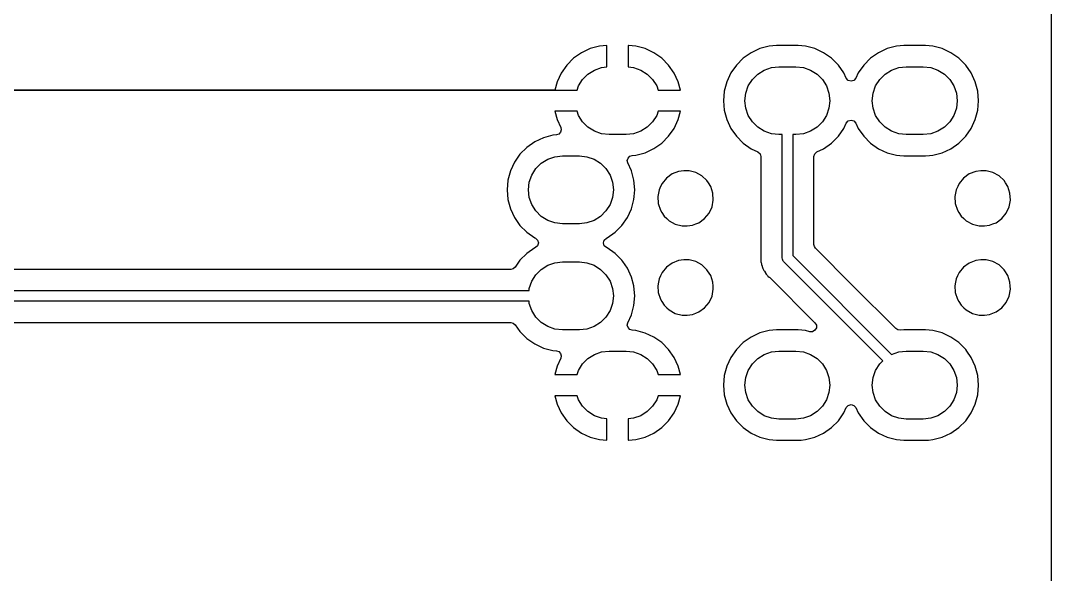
# Model space of a CAD drawing. Extents: x 144.2 to 239.5, y -132.7 to -33.4.
# Drawn here: x 215.24 to 239.52, y -113.78 to -100.73 of the extents above; entities that cross this region are included whole.
import ezdxf

# ---------------------------------------------------------------- set-up
doc = ezdxf.new("R2010")
doc.units = 0
doc.layers.add('BLACK', color=7, linetype='CONTINUOUS')

msp = doc.modelspace()

# ---------------------------------------------------------------- linework, layer by layer
at = {"layer": 'BLACK', "linetype": 'CONTINUOUS'}
for p, q in [((239.519, -43.0745), (239.51, -132.595)), ((228.448, -101.49), (228.261, -101.62)), ((228.654, -101.394), (228.448, -101.49)), ((228.873, -101.335), (228.654, -101.394)), ((229.043, -101.32), (228.873, -101.335)), ((229.05, -101.32), (229.043, -101.32)), ((229.05, -101.826), (229.05, -101.32)), ((229.557, -101.32), (229.55, -101.32)), ((229.55, -101.32), (229.55, -101.826)), ((229.727, -101.335), (229.557, -101.32)), ((229.946, -101.394), (229.727, -101.335)), ((230.152, -101.49), (229.946, -101.394)), ((230.339, -101.62), (230.152, -101.49)), ((232.447, -101.489), (232.261, -101.62)), ((232.654, -101.393), (232.447, -101.489)), ((232.873, -101.334), (232.654, -101.393)), ((233.043, -101.319), (232.873, -101.334)), ((233.557, -101.319), (233.043, -101.319)), ((233.043, -101.319), (233.043, -101.319)), ((233.727, -101.334), (233.557, -101.319)), ((233.557, -101.319), (233.557, -101.319)), ((233.946, -101.393), (233.727, -101.334)), ((234.153, -101.489), (233.946, -101.393)), ((234.339, -101.62), (234.153, -101.489)), ((235.447, -101.489), (235.261, -101.62)), ((235.654, -101.393), (235.447, -101.489)), ((235.873, -101.334), (235.654, -101.393)), ((236.043, -101.319), (235.873, -101.334)), ((236.557, -101.319), (236.043, -101.319)), ((236.043, -101.319), (236.043, -101.319)), ((236.727, -101.334), (236.557, -101.319)), ((236.557, -101.319), (236.557, -101.319)), ((236.946, -101.393), (236.727, -101.334)), ((237.153, -101.489), (236.946, -101.393)), ((237.339, -101.62), (237.153, -101.489)), ((228.261, -101.62), (228.1, -101.781)), ((230.5, -101.781), (230.339, -101.62)), ((232.261, -101.62), (232.1, -101.781)), ((234.5, -101.781), (234.339, -101.62)), ((235.261, -101.62), (235.1, -101.781)), ((237.5, -101.781), (237.339, -101.62)), ((227.97, -101.968), (227.874, -102.174)), ((228.1, -101.781), (227.97, -101.968)), ((228.601, -101.995), (228.753, -101.899)), ((228.753, -101.899), (228.922, -101.84)), ((228.922, -101.84), (229.05, -101.826)), ((229.55, -101.826), (229.678, -101.84)), ((229.678, -101.84), (229.847, -101.899)), ((229.847, -101.899), (229.999, -101.995)), ((230.63, -101.968), (230.5, -101.781)), ((230.726, -102.174), (230.63, -101.968)), ((231.969, -101.967), (231.873, -102.174)), ((232.1, -101.781), (231.969, -101.967)), ((232.601, -101.995), (232.753, -101.899)), ((232.753, -101.899), (232.922, -101.84)), ((232.922, -101.84), (233.1, -101.82)), ((233.1, -101.82), (233.5, -101.82)), ((233.5, -101.82), (233.678, -101.84)), ((233.678, -101.84), (233.847, -101.899)), ((233.847, -101.899), (233.999, -101.995)), ((234.631, -101.967), (234.5, -101.781)), ((234.688, -102.09), (234.631, -101.967)), ((234.969, -101.967), (234.912, -102.09)), ((235.1, -101.781), (234.969, -101.967)), ((235.601, -101.995), (235.753, -101.899)), ((235.753, -101.899), (235.922, -101.84)), ((235.922, -101.84), (236.1, -101.82)), ((236.1, -101.82), (236.5, -101.82)), ((236.5, -101.82), (236.678, -101.84)), ((236.678, -101.84), (236.847, -101.899)), ((236.847, -101.899), (236.999, -101.995)), ((237.631, -101.967), (237.5, -101.781)), ((237.5, -101.781), (237.5, -101.781)), ((237.727, -102.174), (237.631, -101.967)), ((227.874, -102.174), (227.821, -102.37)), ((228.379, -102.273), (228.475, -102.121)), ((228.475, -102.121), (228.601, -101.995)), ((229.999, -101.995), (230.125, -102.121)), ((230.125, -102.121), (230.221, -102.273)), ((230.779, -102.37), (230.726, -102.174)), ((231.873, -102.174), (231.814, -102.393)), ((232.379, -102.273), (232.475, -102.121)), ((232.475, -102.121), (232.601, -101.995)), ((233.999, -101.995), (234.125, -102.121)), ((234.125, -102.121), (234.221, -102.273)), ((234.733, -102.142), (234.688, -102.09)), ((234.8, -102.161), (234.733, -102.142)), ((234.867, -102.142), (234.8, -102.161)), ((234.912, -102.09), (234.867, -102.142)), ((235.379, -102.273), (235.475, -102.121)), ((235.475, -102.121), (235.601, -101.995)), ((236.999, -101.995), (237.125, -102.121)), ((237.125, -102.121), (237.221, -102.273)), ((237.786, -102.393), (237.727, -102.174)), ((154.242, -102.37), (227.821, -102.37)), ((227.821, -102.37), (154.242, -102.37)), ((227.821, -102.37), (228.345, -102.37)), ((227.821, -102.37), (227.821, -102.37)), ((228.345, -102.37), (228.379, -102.273)), ((230.221, -102.273), (230.255, -102.37)), ((230.255, -102.37), (230.779, -102.37)), ((230.779, -102.37), (230.779, -102.37)), ((231.814, -102.393), (231.795, -102.62)), ((232.3, -102.62), (232.32, -102.442)), ((232.32, -102.442), (232.379, -102.273)), ((234.221, -102.273), (234.28, -102.442)), ((234.28, -102.442), (234.3, -102.62)), ((235.3, -102.62), (235.32, -102.442)), ((235.32, -102.442), (235.379, -102.273)), ((237.221, -102.273), (237.28, -102.442)), ((237.28, -102.442), (237.3, -102.62)), ((237.805, -102.62), (237.786, -102.393)), ((231.795, -102.62), (231.814, -102.847)), ((232.32, -102.798), (232.3, -102.62)), ((234.3, -102.62), (234.28, -102.798)), ((235.32, -102.798), (235.3, -102.62)), ((237.3, -102.62), (237.28, -102.798)), ((237.786, -102.847), (237.805, -102.62)), ((228.345, -102.87), (227.821, -102.87)), ((227.821, -102.87), (227.874, -103.066)), ((228.379, -102.967), (228.345, -102.87)), ((230.255, -102.87), (230.221, -102.967)), ((230.779, -102.87), (230.255, -102.87)), ((230.726, -103.066), (230.779, -102.87)), ((231.814, -102.847), (231.873, -103.066)), ((232.379, -102.967), (232.32, -102.798)), ((234.28, -102.798), (234.221, -102.967)), ((235.379, -102.967), (235.32, -102.798)), ((237.28, -102.798), (237.221, -102.967)), ((237.727, -103.066), (237.786, -102.847)), ((227.874, -103.066), (227.96, -103.251)), ((228.475, -103.119), (228.379, -102.967)), ((228.601, -103.245), (228.475, -103.119)), ((230.125, -103.119), (229.999, -103.245)), ((230.221, -102.967), (230.125, -103.119)), ((230.63, -103.272), (230.726, -103.066)), ((231.873, -103.066), (231.969, -103.273)), ((232.475, -103.119), (232.379, -102.967)), ((232.601, -103.245), (232.475, -103.119)), ((234.125, -103.119), (233.999, -103.245)), ((234.221, -102.967), (234.125, -103.119)), ((234.631, -103.273), (234.688, -103.15)), ((234.688, -103.15), (234.733, -103.098)), ((234.733, -103.098), (234.8, -103.079)), ((234.8, -103.079), (234.867, -103.098)), ((234.867, -103.098), (234.912, -103.15)), ((234.912, -103.15), (234.969, -103.273)), ((235.475, -103.119), (235.379, -102.967)), ((235.601, -103.245), (235.475, -103.119)), ((237.125, -103.119), (236.999, -103.245)), ((237.221, -102.967), (237.125, -103.119)), ((237.631, -103.273), (237.727, -103.066)), ((227.773, -103.434), (227.554, -103.493)), ((227.858, -103.427), (227.773, -103.434)), ((227.914, -103.408), (227.858, -103.427)), ((227.955, -103.365), (227.914, -103.408)), ((227.971, -103.309), (227.955, -103.365)), ((227.96, -103.251), (227.971, -103.309)), ((228.753, -103.341), (228.601, -103.245)), ((228.922, -103.4), (228.753, -103.341)), ((229.1, -103.42), (228.922, -103.4)), ((229.5, -103.42), (229.1, -103.42)), ((229.678, -103.4), (229.5, -103.42)), ((229.847, -103.341), (229.678, -103.4)), ((229.999, -103.245), (229.847, -103.341)), ((230.5, -103.459), (230.63, -103.272)), ((231.969, -103.273), (232.1, -103.459)), ((232.753, -103.341), (232.601, -103.245)), ((232.922, -103.4), (232.753, -103.341)), ((233.1, -103.42), (232.922, -103.4)), ((233.175, -103.42), (233.1, -103.42)), ((233.175, -106.32), (233.175, -103.42)), ((233.5, -103.42), (233.425, -103.42)), ((233.425, -103.42), (233.425, -106.268)), ((233.678, -103.4), (233.5, -103.42)), ((233.847, -103.341), (233.678, -103.4)), ((233.999, -103.245), (233.847, -103.341)), ((234.5, -103.459), (234.631, -103.273)), ((234.969, -103.273), (235.1, -103.459)), ((235.753, -103.341), (235.601, -103.245)), ((235.922, -103.4), (235.753, -103.341)), ((236.1, -103.42), (235.922, -103.4)), ((236.5, -103.42), (236.1, -103.42)), ((236.678, -103.4), (236.5, -103.42)), ((236.847, -103.341), (236.678, -103.4)), ((236.999, -103.245), (236.847, -103.341)), ((237.5, -103.459), (237.631, -103.273)), ((227.347, -103.589), (227.161, -103.72)), ((227.554, -103.493), (227.347, -103.589)), ((230.152, -103.75), (230.339, -103.62)), ((230.339, -103.62), (230.5, -103.459)), ((232.1, -103.459), (232.261, -103.62)), ((232.261, -103.62), (232.447, -103.751)), ((234.153, -103.751), (234.339, -103.62)), ((234.339, -103.62), (234.5, -103.459)), ((235.1, -103.459), (235.261, -103.62)), ((235.261, -103.62), (235.447, -103.751)), ((237.153, -103.751), (237.339, -103.62)), ((237.339, -103.62), (237.5, -103.459)), ((227, -103.881), (226.869, -104.067)), ((227.161, -103.72), (227, -103.881)), ((227.822, -103.94), (228, -103.92)), ((228, -103.92), (228.4, -103.92)), ((228.4, -103.92), (228.578, -103.94)), ((229.545, -103.974), (229.586, -103.931)), ((229.586, -103.931), (229.642, -103.913)), ((229.642, -103.913), (229.727, -103.905)), ((229.727, -103.905), (229.946, -103.846)), ((229.946, -103.846), (230.152, -103.75)), ((232.447, -103.751), (232.603, -103.823)), ((232.603, -103.823), (232.655, -103.869)), ((232.655, -103.869), (232.674, -103.936)), ((233.925, -103.936), (233.945, -103.869)), ((233.945, -103.869), (233.997, -103.823)), ((233.997, -103.823), (234.153, -103.751)), ((235.447, -103.751), (235.447, -103.751)), ((235.447, -103.751), (235.447, -103.751)), ((235.447, -103.751), (235.654, -103.847)), ((235.654, -103.847), (235.873, -103.906)), ((235.873, -103.906), (235.952, -103.913)), ((235.952, -103.913), (236.043, -103.92)), ((236.043, -103.92), (236.043, -103.92)), ((236.043, -103.92), (236.557, -103.92)), ((236.557, -103.92), (236.648, -103.913)), ((236.557, -103.92), (236.557, -103.92)), ((236.648, -103.913), (236.727, -103.906)), ((236.727, -103.906), (236.946, -103.847)), ((236.946, -103.847), (237.153, -103.751)), ((226.869, -104.067), (226.773, -104.274)), ((227.375, -104.221), (227.501, -104.095)), ((227.501, -104.095), (227.653, -103.999)), ((227.653, -103.999), (227.822, -103.94)), ((228.578, -103.94), (228.747, -103.999)), ((228.747, -103.999), (228.899, -104.095)), ((228.899, -104.095), (229.025, -104.221)), ((229.529, -104.031), (229.545, -103.974)), ((229.54, -104.088), (229.529, -104.031)), ((229.627, -104.274), (229.54, -104.088)), ((232.674, -103.936), (232.674, -106.237)), ((233.925, -104.879), (233.925, -103.936)), ((226.773, -104.274), (226.714, -104.493)), ((227.22, -104.542), (227.279, -104.373)), ((227.279, -104.373), (227.375, -104.221)), ((229.025, -104.221), (229.121, -104.373)), ((229.121, -104.373), (229.18, -104.542)), ((229.686, -104.493), (229.627, -104.274)), ((230.584, -104.345), (230.451, -104.442)), ((230.737, -104.285), (230.584, -104.345)), ((230.859, -104.269), (230.737, -104.285)), ((230.982, -104.269), (230.859, -104.269)), ((230.859, -104.269), (230.859, -104.269)), ((231.141, -104.31), (230.982, -104.269)), ((230.982, -104.269), (230.982, -104.269)), ((231.285, -104.39), (231.141, -104.31)), ((231.405, -104.502), (231.285, -104.39)), ((237.584, -104.345), (237.451, -104.442)), ((237.737, -104.285), (237.584, -104.345)), ((237.859, -104.269), (237.737, -104.285)), ((237.982, -104.269), (237.859, -104.269)), ((237.859, -104.269), (237.859, -104.269)), ((238.141, -104.31), (237.982, -104.269)), ((237.982, -104.269), (237.982, -104.269)), ((238.285, -104.39), (238.141, -104.31)), ((238.405, -104.502), (238.285, -104.39)), ((226.714, -104.493), (226.695, -104.72)), ((227.2, -104.72), (227.22, -104.542)), ((229.18, -104.542), (229.2, -104.72)), ((229.705, -104.72), (229.686, -104.493)), ((230.312, -104.641), (230.276, -104.717)), ((230.346, -104.569), (230.312, -104.641)), ((230.451, -104.442), (230.346, -104.569)), ((231.439, -104.556), (231.405, -104.502)), ((231.493, -104.641), (231.439, -104.556)), ((231.544, -104.797), (231.493, -104.641)), ((237.312, -104.641), (237.276, -104.717)), ((237.346, -104.569), (237.312, -104.641)), ((237.451, -104.442), (237.346, -104.569)), ((238.439, -104.556), (238.405, -104.502)), ((238.493, -104.641), (238.439, -104.556)), ((238.544, -104.797), (238.493, -104.641)), ((226.695, -104.72), (226.714, -104.947)), ((227.22, -104.898), (227.2, -104.72)), ((227.279, -105.067), (227.22, -104.898)), ((229.18, -104.898), (229.121, -105.067)), ((229.2, -104.72), (229.18, -104.898)), ((229.686, -104.947), (229.692, -104.879)), ((229.692, -104.879), (229.705, -104.72)), ((230.276, -104.72), (230.246, -104.879)), ((230.246, -104.879), (230.256, -105.043)), ((230.276, -104.717), (230.276, -104.72)), ((231.554, -104.961), (231.544, -104.797)), ((233.925, -106.01), (233.925, -104.879)), ((237.276, -104.72), (237.246, -104.879)), ((237.246, -104.879), (237.256, -105.043)), ((237.276, -104.717), (237.276, -104.72)), ((238.554, -104.961), (238.544, -104.797)), ((226.714, -104.947), (226.773, -105.166)), ((227.375, -105.219), (227.279, -105.067)), ((229.121, -105.067), (229.025, -105.219)), ((229.627, -105.166), (229.686, -104.947)), ((230.256, -105.043), (230.256, -105.043)), ((230.256, -105.043), (230.307, -105.199)), ((231.454, -105.271), (231.524, -105.123)), ((231.524, -105.123), (231.554, -104.961)), ((237.256, -105.043), (237.256, -105.043)), ((237.256, -105.043), (237.307, -105.199)), ((238.454, -105.271), (238.524, -105.123)), ((238.524, -105.123), (238.554, -104.961)), ((226.773, -105.166), (226.869, -105.373)), ((226.869, -105.373), (227, -105.559)), ((227.501, -105.345), (227.375, -105.219)), ((227.653, -105.441), (227.501, -105.345)), ((228.899, -105.345), (228.747, -105.441)), ((229.025, -105.219), (228.899, -105.345)), ((229.4, -105.559), (229.531, -105.373)), ((229.531, -105.373), (229.627, -105.166)), ((230.307, -105.199), (230.341, -105.253)), ((230.341, -105.253), (230.395, -105.338)), ((230.395, -105.338), (230.459, -105.398)), ((231.349, -105.398), (231.454, -105.271)), ((237.307, -105.199), (237.341, -105.253)), ((237.341, -105.253), (237.395, -105.338)), ((237.395, -105.338), (237.459, -105.398)), ((238.349, -105.398), (238.454, -105.271)), ((227, -105.559), (227.161, -105.72)), ((227.822, -105.5), (227.653, -105.441)), ((228, -105.52), (227.822, -105.5)), ((228.4, -105.52), (228, -105.52)), ((228.578, -105.5), (228.4, -105.52)), ((228.747, -105.441), (228.578, -105.5)), ((229.239, -105.72), (229.4, -105.559)), ((230.459, -105.398), (230.515, -105.45)), ((230.515, -105.45), (230.659, -105.53)), ((230.659, -105.53), (230.659, -105.53)), ((230.659, -105.53), (230.818, -105.57)), ((230.818, -105.57), (230.818, -105.57)), ((230.818, -105.57), (230.941, -105.57)), ((230.941, -105.57), (231.063, -105.555)), ((230.941, -105.57), (230.941, -105.57)), ((231.063, -105.555), (231.139, -105.525)), ((231.139, -105.525), (231.216, -105.495)), ((231.216, -105.495), (231.349, -105.398)), ((237.459, -105.398), (237.515, -105.45)), ((237.515, -105.45), (237.659, -105.53)), ((237.659, -105.53), (237.659, -105.53)), ((237.659, -105.53), (237.818, -105.57)), ((237.818, -105.57), (237.818, -105.57)), ((237.818, -105.57), (237.941, -105.57)), ((237.941, -105.57), (238.063, -105.555)), ((237.941, -105.57), (237.941, -105.57)), ((238.063, -105.555), (238.139, -105.525)), ((238.139, -105.525), (238.216, -105.495)), ((238.216, -105.495), (238.349, -105.398)), ((227.161, -105.72), (227.347, -105.851)), ((227.347, -105.851), (227.362, -105.858)), ((227.362, -105.858), (227.415, -105.903)), ((228.985, -105.903), (229.038, -105.858)), ((229.038, -105.858), (229.053, -105.851)), ((229.053, -105.851), (229.239, -105.72)), ((227.347, -106.089), (227.161, -106.22)), ((227.362, -106.082), (227.347, -106.089)), ((227.415, -106.037), (227.362, -106.082)), ((227.415, -105.903), (227.434, -105.97)), ((227.434, -105.97), (227.415, -106.037)), ((228.966, -105.97), (228.985, -105.903)), ((228.985, -106.037), (228.966, -105.97)), ((229.038, -106.082), (228.985, -106.037)), ((229.053, -106.089), (229.038, -106.082)), ((229.239, -106.22), (229.053, -106.089)), ((229.053, -106.089), (229.053, -106.089)), ((233.935, -106.057), (233.925, -106.01)), ((233.962, -106.097), (233.935, -106.057)), ((234.843, -106.979), (233.962, -106.097)), ((227.161, -106.22), (227, -106.381)), ((229.4, -106.381), (229.239, -106.22)), ((232.674, -106.237), (232.672, -106.258)), ((232.672, -106.258), (232.674, -106.328)), ((232.674, -106.328), (232.674, -106.332)), ((232.674, -106.332), (232.674, -106.359)), ((232.674, -106.359), (232.675, -106.363)), ((233.184, -106.35), (233.175, -106.32)), ((233.19, -106.38), (233.184, -106.35)), ((233.425, -106.268), (235.755, -108.598)), ((226.786, -106.594), (154.991, -106.594)), ((226.843, -106.58), (226.786, -106.594)), ((226.887, -106.542), (226.843, -106.58)), ((227, -106.381), (226.887, -106.542)), ((227.375, -106.721), (227.501, -106.595)), ((227.501, -106.595), (227.653, -106.499)), ((227.653, -106.499), (227.822, -106.44)), ((227.822, -106.44), (228, -106.42)), ((228, -106.42), (228.4, -106.42)), ((228.4, -106.42), (228.578, -106.44)), ((228.578, -106.44), (228.747, -106.499)), ((228.747, -106.499), (228.899, -106.595)), ((228.899, -106.595), (229.025, -106.721)), ((229.421, -106.41), (229.4, -106.381)), ((229.531, -106.567), (229.421, -106.41)), ((229.627, -106.774), (229.531, -106.567)), ((230.451, -106.542), (230.346, -106.669)), ((230.584, -106.445), (230.451, -106.542)), ((230.737, -106.385), (230.584, -106.445)), ((230.859, -106.37), (230.737, -106.385)), ((230.982, -106.37), (230.859, -106.37)), ((230.859, -106.37), (230.859, -106.37)), ((231.141, -106.41), (230.982, -106.37)), ((230.982, -106.37), (230.982, -106.37)), ((231.285, -106.49), (231.141, -106.41)), ((231.405, -106.602), (231.285, -106.49)), ((231.421, -106.628), (231.405, -106.602)), ((232.675, -106.363), (232.676, -106.375)), ((232.676, -106.375), (232.677, -106.419)), ((232.677, -106.419), (232.683, -106.438)), ((232.683, -106.438), (232.687, -106.457)), ((232.687, -106.457), (232.689, -106.477)), ((232.689, -106.477), (232.705, -106.517)), ((232.705, -106.517), (232.709, -106.528)), ((232.709, -106.528), (232.721, -106.57)), ((232.721, -106.57), (232.732, -106.588)), ((232.732, -106.588), (232.74, -106.605)), ((233.194, -106.385), (233.19, -106.38)), ((233.195, -106.388), (233.194, -106.385)), ((233.198, -106.391), (233.195, -106.388)), ((233.212, -106.408), (233.198, -106.391)), ((235.549, -108.746), (233.212, -106.408)), ((237.451, -106.542), (237.346, -106.669)), ((237.584, -106.445), (237.451, -106.542)), ((237.737, -106.385), (237.584, -106.445)), ((237.859, -106.37), (237.737, -106.385)), ((237.982, -106.37), (237.859, -106.37)), ((237.859, -106.37), (237.859, -106.37)), ((238.141, -106.41), (237.982, -106.37)), ((237.982, -106.37), (237.982, -106.37)), ((238.285, -106.49), (238.141, -106.41)), ((238.405, -106.602), (238.285, -106.49)), ((238.421, -106.628), (238.405, -106.602)), ((227.279, -106.873), (227.375, -106.721)), ((229.025, -106.721), (229.121, -106.873)), ((229.682, -106.979), (229.627, -106.774)), ((230.276, -106.817), (230.261, -106.897)), ((230.309, -106.749), (230.276, -106.817)), ((230.346, -106.669), (230.309, -106.749)), ((231.493, -106.741), (231.421, -106.628)), ((231.544, -106.897), (231.493, -106.741)), ((232.74, -106.605), (232.748, -106.624)), ((232.748, -106.624), (232.758, -106.638)), ((232.758, -106.638), (232.773, -106.659)), ((232.773, -106.659), (232.78, -106.669)), ((232.78, -106.669), (232.802, -106.706)), ((232.802, -106.706), (232.802, -106.706)), ((232.802, -106.706), (232.802, -106.706)), ((232.802, -106.706), (232.816, -106.721)), ((232.816, -106.721), (232.829, -106.735)), ((232.829, -106.735), (232.84, -106.752)), ((232.84, -106.752), (232.874, -106.779)), ((232.874, -106.779), (232.883, -106.787)), ((232.883, -106.787), (233.95, -107.855)), ((237.276, -106.817), (237.261, -106.897)), ((237.309, -106.749), (237.276, -106.817)), ((237.346, -106.669), (237.309, -106.749)), ((238.493, -106.741), (238.421, -106.628)), ((238.544, -106.897), (238.493, -106.741)), ((227.214, -107.095), (227.22, -107.042)), ((227.22, -107.042), (227.279, -106.873)), ((229.121, -106.873), (229.18, -107.042)), ((229.18, -107.042), (229.2, -107.22)), ((229.686, -106.993), (229.682, -106.979)), ((229.705, -107.22), (229.686, -106.993)), ((230.261, -106.897), (230.246, -106.979)), ((230.246, -106.979), (230.256, -107.143)), ((231.524, -107.223), (231.554, -107.061)), ((231.55, -106.993), (231.544, -106.897)), ((231.544, -106.897), (231.544, -106.897)), ((231.554, -107.061), (231.55, -106.993)), ((235.856, -107.991), (234.843, -106.979)), ((237.261, -106.897), (237.246, -106.979)), ((237.246, -106.979), (237.256, -107.143)), ((238.524, -107.223), (238.554, -107.061)), ((238.55, -106.993), (238.544, -106.897)), ((238.544, -106.897), (238.544, -106.897)), ((238.554, -107.061), (238.55, -106.993)), ((154.908, -107.095), (227.214, -107.095)), ((229.2, -107.22), (229.18, -107.398)), ((229.686, -107.447), (229.705, -107.22)), ((230.256, -107.143), (230.256, -107.143)), ((230.256, -107.143), (230.307, -107.299)), ((230.307, -107.299), (230.341, -107.353)), ((231.454, -107.371), (231.524, -107.223)), ((237.256, -107.143), (237.256, -107.143)), ((237.256, -107.143), (237.307, -107.299)), ((237.307, -107.299), (237.341, -107.353)), ((238.454, -107.371), (238.524, -107.223)), ((227.214, -107.345), (154.96, -107.345)), ((227.22, -107.398), (227.214, -107.345)), ((227.279, -107.567), (227.22, -107.398)), ((227.375, -107.719), (227.279, -107.567)), ((229.121, -107.567), (229.025, -107.719)), ((229.18, -107.398), (229.121, -107.567)), ((229.627, -107.666), (229.686, -107.447)), ((230.341, -107.353), (230.395, -107.438)), ((230.395, -107.438), (230.459, -107.498)), ((230.459, -107.498), (230.515, -107.55)), ((230.515, -107.55), (230.659, -107.63)), ((231.216, -107.595), (231.349, -107.498)), ((231.349, -107.498), (231.454, -107.371)), ((237.341, -107.353), (237.395, -107.438)), ((237.395, -107.438), (237.459, -107.498)), ((237.459, -107.498), (237.515, -107.55)), ((237.515, -107.55), (237.659, -107.63)), ((238.216, -107.595), (238.349, -107.498)), ((238.349, -107.498), (238.454, -107.371)), ((227.501, -107.845), (227.375, -107.719)), ((229.025, -107.719), (228.899, -107.845)), ((229.54, -107.852), (229.627, -107.666)), ((230.659, -107.63), (230.659, -107.63)), ((230.659, -107.63), (230.818, -107.67)), ((230.818, -107.67), (230.818, -107.67)), ((230.818, -107.67), (230.941, -107.67)), ((230.941, -107.67), (231.063, -107.655)), ((230.941, -107.67), (230.941, -107.67)), ((231.063, -107.655), (231.139, -107.625)), ((231.139, -107.625), (231.216, -107.595)), ((237.659, -107.63), (237.659, -107.63)), ((237.659, -107.63), (237.818, -107.67)), ((237.818, -107.67), (237.818, -107.67)), ((237.818, -107.67), (237.941, -107.67)), ((237.941, -107.67), (238.063, -107.655)), ((237.941, -107.67), (237.941, -107.67)), ((238.063, -107.655), (238.139, -107.625)), ((238.139, -107.625), (238.216, -107.595)), ((155.218, -107.846), (226.786, -107.846)), ((226.786, -107.846), (226.843, -107.86)), ((226.843, -107.86), (226.887, -107.898)), ((226.887, -107.898), (227, -108.059)), ((227, -108.059), (227.161, -108.22)), ((227.653, -107.941), (227.501, -107.845)), ((227.822, -108), (227.653, -107.941)), ((228, -108.02), (227.822, -108)), ((228.4, -108.02), (228, -108.02)), ((228.578, -108), (228.4, -108.02)), ((228.747, -107.941), (228.578, -108)), ((228.899, -107.845), (228.747, -107.941)), ((229.529, -107.909), (229.54, -107.852)), ((229.545, -107.966), (229.529, -107.909)), ((229.586, -108.009), (229.545, -107.966)), ((229.642, -108.027), (229.586, -108.009)), ((229.727, -108.035), (229.642, -108.027)), ((229.946, -108.094), (229.727, -108.035)), ((232.873, -108.034), (232.654, -108.093)), ((233.043, -108.019), (232.873, -108.034)), ((233.557, -108.019), (233.043, -108.019)), ((233.043, -108.019), (233.043, -108.019)), ((233.727, -108.034), (233.557, -108.019)), ((233.557, -108.019), (233.557, -108.019)), ((233.83, -108.062), (233.727, -108.034)), ((233.95, -108.03), (233.894, -108.062)), ((233.95, -107.855), (233.982, -107.91)), ((233.982, -107.974), (233.95, -108.03)), ((233.982, -107.91), (233.982, -107.974)), ((235.901, -108.02), (235.856, -107.991)), ((235.954, -108.027), (235.901, -108.02)), ((236.043, -108.019), (235.954, -108.027)), ((236.557, -108.019), (236.043, -108.019)), ((236.043, -108.019), (236.043, -108.019)), ((236.727, -108.034), (236.557, -108.019)), ((236.557, -108.019), (236.557, -108.019)), ((236.946, -108.093), (236.727, -108.034)), ((227.161, -108.22), (227.347, -108.351)), ((230.152, -108.19), (229.946, -108.094)), ((230.339, -108.32), (230.152, -108.19)), ((232.447, -108.189), (232.261, -108.32)), ((232.654, -108.093), (232.447, -108.189)), ((233.894, -108.062), (233.83, -108.062)), ((237.153, -108.189), (236.946, -108.093)), ((237.339, -108.32), (237.153, -108.189)), ((227.347, -108.351), (227.347, -108.351)), ((227.347, -108.351), (227.347, -108.351)), ((227.347, -108.351), (227.554, -108.447)), ((227.554, -108.447), (227.773, -108.506)), ((227.773, -108.506), (227.858, -108.513)), ((227.858, -108.513), (227.914, -108.532)), ((227.914, -108.532), (227.955, -108.575)), ((228.753, -108.599), (228.922, -108.54)), ((228.922, -108.54), (229.1, -108.52)), ((229.1, -108.52), (229.5, -108.52)), ((229.5, -108.52), (229.678, -108.54)), ((229.678, -108.54), (229.847, -108.599)), ((230.5, -108.481), (230.339, -108.32)), ((230.63, -108.668), (230.5, -108.481)), ((232.1, -108.481), (231.969, -108.667)), ((232.261, -108.32), (232.1, -108.481)), ((232.753, -108.599), (232.922, -108.54)), ((232.922, -108.54), (233.1, -108.52)), ((233.1, -108.52), (233.5, -108.52)), ((233.5, -108.52), (233.678, -108.54)), ((233.678, -108.54), (233.847, -108.599)), ((235.755, -108.598), (235.922, -108.54)), ((235.922, -108.54), (236.1, -108.52)), ((236.1, -108.52), (236.5, -108.52)), ((236.5, -108.52), (236.678, -108.54)), ((236.678, -108.54), (236.847, -108.599)), ((237.5, -108.481), (237.339, -108.32)), ((237.528, -108.52), (237.5, -108.481)), ((237.631, -108.667), (237.528, -108.52)), ((227.96, -108.689), (227.874, -108.874)), ((227.955, -108.575), (227.971, -108.631)), ((227.971, -108.631), (227.96, -108.689)), ((228.475, -108.821), (228.601, -108.695)), ((228.601, -108.695), (228.753, -108.599)), ((229.847, -108.599), (229.999, -108.695)), ((229.999, -108.695), (230.125, -108.821)), ((230.726, -108.874), (230.63, -108.668)), ((231.969, -108.667), (231.873, -108.874)), ((232.475, -108.821), (232.601, -108.695)), ((232.601, -108.695), (232.753, -108.599)), ((233.847, -108.599), (233.999, -108.695)), ((233.999, -108.695), (234.125, -108.821)), ((235.475, -108.821), (235.549, -108.746)), ((236.847, -108.599), (236.999, -108.695)), ((236.999, -108.695), (237.125, -108.821)), ((237.727, -108.874), (237.631, -108.667)), ((227.874, -108.874), (227.821, -109.07)), ((228.345, -109.07), (228.379, -108.973)), ((228.379, -108.973), (228.475, -108.821)), ((230.125, -108.821), (230.221, -108.973)), ((230.221, -108.973), (230.255, -109.07)), ((230.779, -109.07), (230.726, -108.874)), ((231.873, -108.874), (231.814, -109.093)), ((232.32, -109.142), (232.379, -108.973)), ((232.379, -108.973), (232.475, -108.821)), ((234.125, -108.821), (234.221, -108.973)), ((234.221, -108.973), (234.28, -109.142)), ((235.32, -109.142), (235.379, -108.973)), ((235.379, -108.973), (235.475, -108.821)), ((237.125, -108.821), (237.221, -108.973)), ((237.221, -108.973), (237.28, -109.142)), ((237.786, -109.093), (237.727, -108.874)), ((227.821, -109.07), (227.821, -109.07)), ((227.821, -109.07), (228.345, -109.07)), ((230.255, -109.07), (230.779, -109.07)), ((230.779, -109.07), (230.779, -109.07)), ((231.814, -109.093), (231.795, -109.32)), ((232.3, -109.32), (232.32, -109.142)), ((234.28, -109.142), (234.3, -109.32)), ((235.3, -109.32), (235.32, -109.142)), ((237.28, -109.142), (237.3, -109.32)), ((237.805, -109.32), (237.786, -109.093)), ((231.795, -109.32), (231.814, -109.547)), ((232.32, -109.498), (232.3, -109.32)), ((232.379, -109.667), (232.32, -109.498)), ((234.28, -109.498), (234.221, -109.667)), ((234.3, -109.32), (234.28, -109.498)), ((235.32, -109.498), (235.3, -109.32)), ((235.379, -109.667), (235.32, -109.498)), ((237.28, -109.498), (237.221, -109.667)), ((237.3, -109.32), (237.28, -109.498)), ((237.786, -109.547), (237.805, -109.32)), ((228.345, -109.57), (227.821, -109.57)), ((227.821, -109.57), (227.874, -109.766)), ((228.379, -109.667), (228.345, -109.57)), ((228.475, -109.819), (228.379, -109.667)), ((230.221, -109.667), (230.125, -109.819)), ((230.255, -109.57), (230.221, -109.667)), ((230.779, -109.57), (230.255, -109.57)), ((230.726, -109.766), (230.779, -109.57)), ((231.814, -109.547), (231.873, -109.766)), ((232.475, -109.819), (232.379, -109.667)), ((234.221, -109.667), (234.125, -109.819)), ((235.475, -109.819), (235.379, -109.667)), ((237.221, -109.667), (237.125, -109.819)), ((237.727, -109.766), (237.786, -109.547)), ((227.874, -109.766), (227.97, -109.972)), ((227.97, -109.972), (228.1, -110.159)), ((228.601, -109.945), (228.475, -109.819)), ((228.753, -110.041), (228.601, -109.945)), ((229.999, -109.945), (229.847, -110.041)), ((230.125, -109.819), (229.999, -109.945)), ((230.5, -110.159), (230.63, -109.972)), ((230.63, -109.972), (230.726, -109.766)), ((231.873, -109.766), (231.969, -109.973)), ((231.969, -109.973), (232.1, -110.159)), ((232.601, -109.945), (232.475, -109.819)), ((232.753, -110.041), (232.601, -109.945)), ((233.999, -109.945), (233.847, -110.041)), ((234.125, -109.819), (233.999, -109.945)), ((234.5, -110.159), (234.631, -109.973)), ((234.631, -109.973), (234.688, -109.85)), ((234.688, -109.85), (234.733, -109.798)), ((234.733, -109.798), (234.8, -109.779)), ((234.8, -109.779), (234.867, -109.798)), ((234.867, -109.798), (234.912, -109.85)), ((234.912, -109.85), (234.969, -109.973)), ((234.969, -109.973), (235.1, -110.159)), ((235.601, -109.945), (235.475, -109.819)), ((235.753, -110.041), (235.601, -109.945)), ((236.999, -109.945), (236.847, -110.041)), ((237.125, -109.819), (236.999, -109.945)), ((237.5, -110.159), (237.631, -109.973)), ((237.631, -109.973), (237.727, -109.766)), ((228.1, -110.159), (228.261, -110.32)), ((228.922, -110.1), (228.753, -110.041)), ((229.05, -110.114), (228.922, -110.1)), ((229.05, -110.62), (229.05, -110.114)), ((229.678, -110.1), (229.55, -110.114)), ((229.55, -110.114), (229.55, -110.62)), ((229.847, -110.041), (229.678, -110.1)), ((230.339, -110.32), (230.5, -110.159)), ((232.1, -110.159), (232.261, -110.32)), ((232.922, -110.1), (232.753, -110.041)), ((233.1, -110.12), (232.922, -110.1)), ((233.5, -110.12), (233.1, -110.12)), ((233.678, -110.1), (233.5, -110.12)), ((233.847, -110.041), (233.678, -110.1)), ((234.339, -110.32), (234.5, -110.159)), ((235.1, -110.159), (235.261, -110.32)), ((235.922, -110.1), (235.753, -110.041)), ((236.1, -110.12), (235.922, -110.1)), ((236.5, -110.12), (236.1, -110.12)), ((236.678, -110.1), (236.5, -110.12)), ((236.847, -110.041), (236.678, -110.1)), ((237.339, -110.32), (237.5, -110.159)), ((228.261, -110.32), (228.448, -110.45)), ((228.448, -110.45), (228.654, -110.546)), ((229.946, -110.546), (230.152, -110.45)), ((230.152, -110.45), (230.339, -110.32)), ((232.261, -110.32), (232.447, -110.451)), ((232.447, -110.451), (232.447, -110.451)), ((232.447, -110.451), (232.447, -110.451)), ((232.447, -110.451), (232.654, -110.547)), ((233.946, -110.547), (234.153, -110.451)), ((234.153, -110.451), (234.339, -110.32)), ((235.261, -110.32), (235.447, -110.451)), ((235.447, -110.451), (235.447, -110.451)), ((235.447, -110.451), (235.447, -110.451)), ((235.447, -110.451), (235.654, -110.547)), ((236.946, -110.547), (237.153, -110.451)), ((237.153, -110.451), (237.339, -110.32)), ((228.654, -110.546), (228.873, -110.605)), ((228.873, -110.605), (229.043, -110.62)), ((229.043, -110.62), (229.05, -110.62)), ((229.55, -110.62), (229.557, -110.62)), ((229.557, -110.62), (229.727, -110.605)), ((229.727, -110.605), (229.946, -110.546)), ((232.654, -110.547), (232.873, -110.606)), ((232.873, -110.606), (232.958, -110.613)), ((232.958, -110.613), (233.043, -110.62)), ((233.043, -110.62), (233.043, -110.62)), ((233.043, -110.62), (233.557, -110.62)), ((233.557, -110.62), (233.625, -110.615)), ((233.557, -110.62), (233.557, -110.62)), ((233.625, -110.615), (233.727, -110.606)), ((233.727, -110.606), (233.946, -110.547)), ((235.654, -110.547), (235.873, -110.606)), ((235.873, -110.606), (235.958, -110.613)), ((235.958, -110.613), (236.043, -110.62)), ((236.043, -110.62), (236.043, -110.62)), ((236.043, -110.62), (236.557, -110.62)), ((236.557, -110.62), (236.625, -110.615)), ((236.557, -110.62), (236.557, -110.62)), ((236.625, -110.615), (236.727, -110.606)), ((236.727, -110.606), (236.946, -110.547))]:
    msp.add_line(p, q, dxfattribs=at)

doc.saveas('drawing.dxf')
